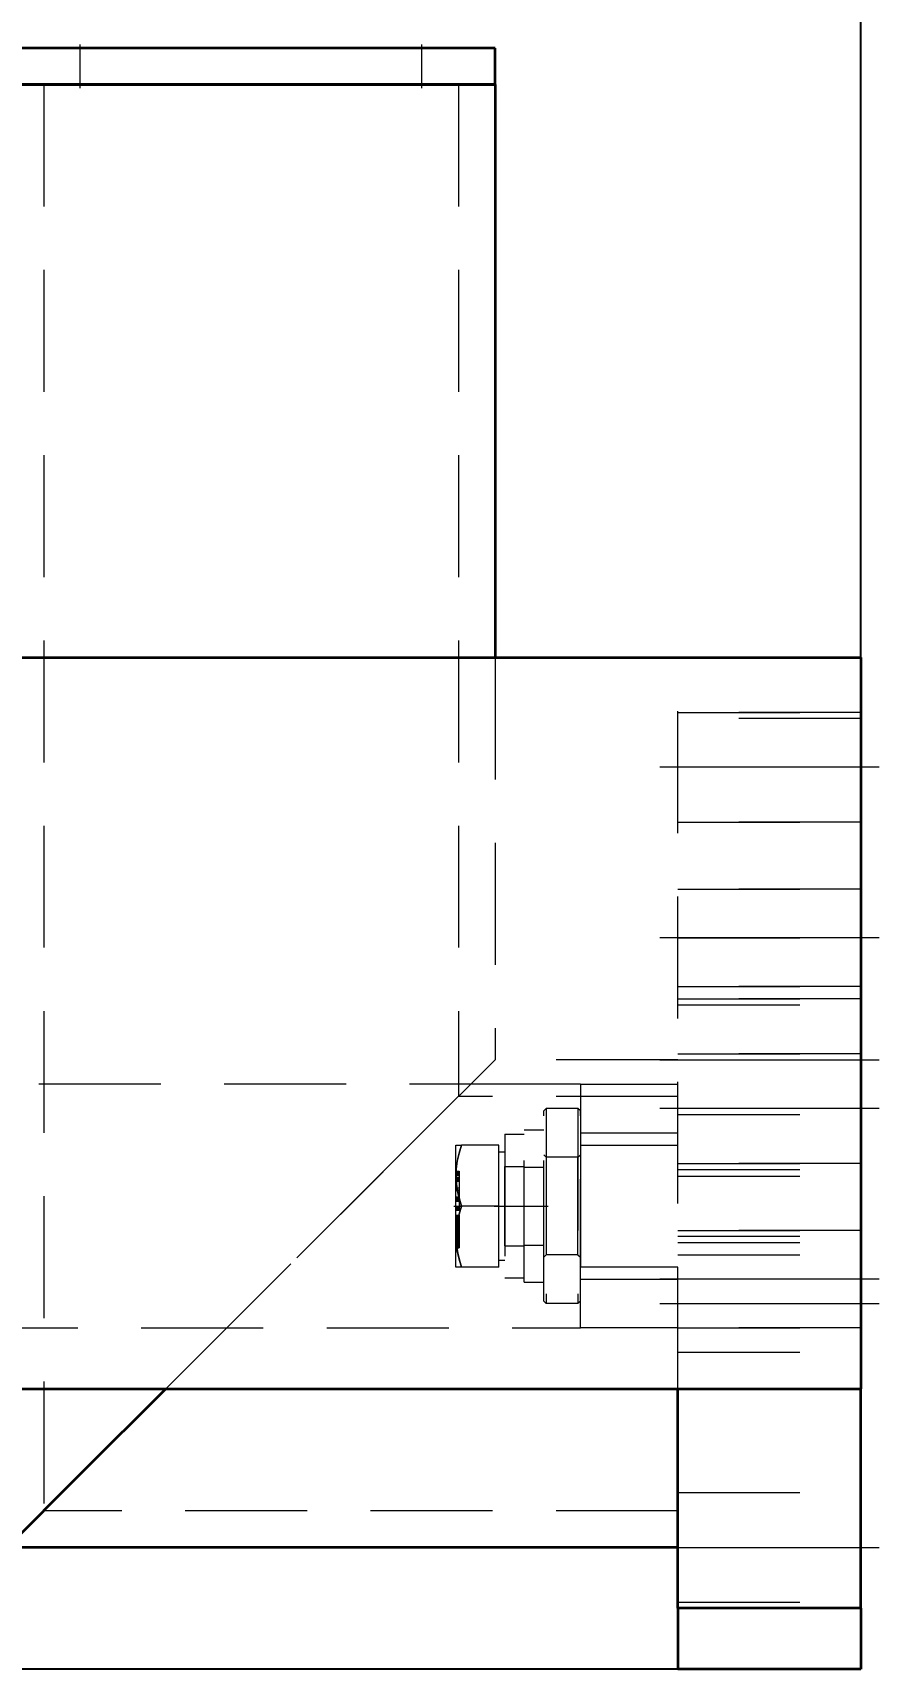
# Model space of a CAD drawing. Header units: millimetres. Extents: x 11035 to 42401, y -8968 to 2503.
# Drawn here: x 11906.5 to 11975.9, y 2063.5 to 2197.8 of the extents above; entities that cross this region are included whole.
import ezdxf

# ---------------------------------------------------------------- set-up
doc = ezdxf.new("R2010")
doc.units = ezdxf.units.MM
doc.linetypes.add('CENTER-HOKUTO', pattern=[23, 20, -1, 1, -1])
doc.linetypes.add('HIDDEN-HOKUTO', pattern=[3.8, 2.5, -1.3])
doc.layers.add('AM_7', color=2, linetype='CENTER-HOKUTO', lineweight=30)
doc.layers.add('AM_HID', color=1, linetype='HIDDEN-HOKUTO', lineweight=25)
doc.layers.add('word_dim', color=253, linetype='Continuous')
doc.styles.get("Standard").update_dxf_attribs({"font": 'romans.shx', "bigfont": 'bigfont.shx'})
doc.dimstyles.new('RS1-4', dxfattribs={"dimscale": 4, "dimtxt": 3.5, "dimasz": 3, "dimexe": 1, "dimexo": 0, "dimgap": 1, "dimtad": 3, "dimdsep": 46, "dimtxsty": 'Standard', "dimblk1": 'OPEN', "dimblk2": 'OPEN', "dimsah": 1, "dimcen": 0, "dimclrd": 256, "dimclre": 256, "dimclrt": 3, "dimadec": 0, "dimazin": 0, "dimtfac": 1, "dimtmove": 0, "dimatfit": 3, "dimldrblk": 'OPEN', "dimfxl": 0, "dimtolj": 1, "dimtzin": 0, "dimarcsym": 0})

# ---------------------------------------------------------------- blocks, each defined once
blk = doc.blocks.new('_Open')
at = {"color": 0, "lineweight": -2}
for p, q in [((-1, 0.167), (0, 0)), ((-1, -0.167), (0, 0)), ((0, 0), (-1, 0))]:
    blk.add_line(p, q, dxfattribs=at)
blk = doc.blocks.new('*D157')
at = {"layer": 'DEFPOINTS', "color": 0, "linetype": 'Continuous', "ltscale": 2}
for p in [(11974.35, 2325.82), (11748.35, 2235.68), (11974.35, 2144.56)]:
    blk.add_point(p, dxfattribs=at)
at = {"layer": 'word_dim', "linetype": 'Continuous', "lineweight": -2, "ltscale": 2}
for p, q in [((11748.35, 2235.68), (11748.35, 2329.82)), ((11974.35, 2144.56), (11974.35, 2329.82)), ((11760.35, 2325.82), (11962.35, 2325.82))]:
    blk.add_line(p, q, dxfattribs=at)
at = {"layer": 'word_dim', "linetype": 'Continuous', "lineweight": -2, "ltscale": 2, "xscale": 12, "yscale": 12, "zscale": 12, "rotation": 180}
blk.add_blockref('_Open', (11748.35, 2325.82), dxfattribs=at)
at = {"layer": 'word_dim', "linetype": 'Continuous', "lineweight": -2, "ltscale": 2, "xscale": 12, "yscale": 12, "zscale": 12}
blk.add_blockref('_Open', (11974.35, 2325.82), dxfattribs=at)
at = {"layer": 'word_dim', "color": 3, "linetype": 'Continuous', "ltscale": 2, "insert": (11861.35, 2336.82), "char_height": 14, "attachment_point": 5}
blk.add_mtext('\\A1;226', dxfattribs=at)
blk = doc.blocks.new('*D158')
at = {"layer": 'DEFPOINTS', "color": 0, "linetype": 'Continuous', "ltscale": 2}
for p in [(11808.12, 2241.51), (11704.06, 2063.51), (11966.4, 2063.51)]:
    blk.add_point(p, dxfattribs=at)
at = {"layer": 'word_dim', "linetype": 'Continuous', "lineweight": -2, "ltscale": 2}
for p, q in [((11808.12, 2241.51), (11700.06, 2241.51)), ((11704.06, 2229.51), (11704.06, 2075.51)), ((11966.4, 2063.51), (11700.06, 2063.51))]:
    blk.add_line(p, q, dxfattribs=at)
at = {"layer": 'word_dim', "linetype": 'Continuous', "lineweight": -2, "ltscale": 2, "xscale": 12, "yscale": 12, "zscale": 12}
for p, rotation in [((11704.06, 2241.51), 90), ((11704.06, 2063.51), 270)]:
    blk.add_blockref('_Open', p, dxfattribs=dict(at, rotation=rotation))
at = {"layer": 'word_dim', "color": 3, "linetype": 'Continuous', "ltscale": 2, "insert": (11693.06, 2152.51), "char_height": 14, "attachment_point": 5, "rotation": 90}
blk.add_mtext('\\A1;178', dxfattribs=at)

msp = doc.modelspace()

# ---------------------------------------------------------------- linework, layer by layer
at = {"color": 7, "lineweight": 35, "ltscale": 0.15}
for p, q in [((11910.356, 2196.506), (11904.356, 2196.506)), ((11944.356, 2196.506), (11938.356, 2196.506)), ((11904.356, 2193.506), (11910.356, 2193.506)), ((11910.356, 2193.506), (11904.356, 2193.506)), ((11938.356, 2193.506), (11944.356, 2193.506)), ((11944.356, 2193.506), (11938.356, 2193.506))]:
    msp.add_line(p, q, dxfattribs=at)
at = {"color": 7, "lineweight": 35}
for p, q in [((11938.356, 2196.506), (11910.356, 2196.506)), ((11910.356, 2193.506), (11938.356, 2193.506)), ((11938.356, 2193.506), (11910.356, 2193.506)), ((11944.356, 2193.506), (11944.356, 2146.505)), ((11837.354, 2146.505), (11974.354, 2146.505)), ((11974.354, 2146.505), (11974.354, 2086.505)), ((11822.354, 2086.505), (11974.354, 2086.505)), ((11959.356, 2073.506), (11904.356, 2073.506))]:
    msp.add_line(p, q, dxfattribs=at)
at = {"color": 7, "lineweight": 35, "ltscale": 0.075}
msp.add_line((11944.356, 2193.506), (11944.356, 2196.506), dxfattribs=at)
at = {"color": 7, "lineweight": 35, "ltscale": 0.247478}
for p, q in [((11917.356, 2086.505), (11910.356, 2079.506)), ((11910.356, 2079.506), (11917.356, 2086.505))]:
    msp.add_line(p, q, dxfattribs=at)
at = {"color": 7, "lineweight": 35, "ltscale": 0.449992}
for p, q in [((11959.356, 2068.506), (11959.356, 2086.505)), ((11974.356, 2068.506), (11974.356, 2086.505))]:
    msp.add_line(p, q, dxfattribs=at)
at = {"color": 7, "lineweight": 35, "ltscale": 0.212132}
for p, q in [((11904.356, 2073.506), (11910.356, 2079.506)), ((11910.356, 2079.506), (11904.356, 2073.506))]:
    msp.add_line(p, q, dxfattribs=at)
at = {"color": 7, "lineweight": 35, "ltscale": 0.375}
for p, q in [((11974.356, 2068.506), (11959.356, 2068.506)), ((11974.356, 2063.506), (11959.356, 2063.506))]:
    msp.add_line(p, q, dxfattribs=at)
at = {"color": 7, "lineweight": 35, "ltscale": 0.125}
for p, q in [((11959.356, 2068.506), (11959.356, 2063.506)), ((11974.356, 2068.506), (11974.356, 2063.506))]:
    msp.add_line(p, q, dxfattribs=at)
at = {"layer": 'AM_7', "color": 2, "lineweight": 13}
for p, q in [((11910.356, 2193.206), (11910.356, 2196.806)), ((11938.356, 2193.206), (11938.356, 2196.806)), ((11975.854, 2137.505), (11957.854, 2137.505)), ((11975.854, 2123.505), (11957.854, 2123.505)), ((11957.856, 2113.506), (11975.856, 2113.506)), ((11975.854, 2109.505), (11957.854, 2109.505)), ((11940.982, 2101.506), (11941.667, 2101.506)), ((11944.286, 2101.506), (11948.726, 2101.506)), ((11975.854, 2095.505), (11957.854, 2095.505)), ((11957.856, 2093.506), (11975.856, 2093.506)), ((11957.856, 2073.506), (11975.856, 2073.506))]:
    msp.add_line(p, q, dxfattribs=at)
at = {"layer": 'AM_HID', "color": 1, "lineweight": 13, "ltscale": 4}
for p, q in [((11907.356, 2193.506), (11907.356, 2076.506)), ((11941.356, 2193.506), (11941.356, 2110.506)), ((11944.356, 2146.505), (11944.356, 2113.506)), ((11959.354, 2086.505), (11959.354, 2146.505)), ((11959.354, 2142.005), (11974.354, 2142.005)), ((11974.354, 2142.005), (11959.354, 2142.005)), ((11974.354, 2141.505), (11959.354, 2141.505)), ((11974.354, 2141.505), (11959.354, 2141.505)), ((11959.354, 2133.005), (11974.354, 2133.005)), ((11974.354, 2133.005), (11959.354, 2133.005)), ((11959.354, 2127.505), (11974.354, 2127.505)), ((11974.354, 2127.505), (11959.354, 2127.505)), ((11959.356, 2123.506), (11974.356, 2123.506)), ((11959.354, 2119.505), (11974.354, 2119.505)), ((11974.354, 2119.505), (11959.354, 2119.505)), ((11959.356, 2118.506), (11974.356, 2118.506)), ((11974.356, 2118.506), (11959.356, 2118.506)), ((11959.356, 2118.006), (11974.356, 2118.006)), ((11959.356, 2118.006), (11974.356, 2118.006)), ((11938.356, 2107.506), (11944.356, 2113.506)), ((11944.356, 2113.506), (11938.356, 2107.506)), ((11959.356, 2113.506), (11944.356, 2113.506)), ((11959.354, 2114.005), (11974.354, 2114.005)), ((11974.354, 2114.005), (11959.354, 2114.005)), ((11947.356, 2111.506), (11839.356, 2111.506)), ((11959.356, 2110.506), (11941.356, 2110.506)), ((11951.356, 2111.506), (11947.356, 2111.506)), ((11951.356, 2111.506), (11959.356, 2111.506)), ((11951.356, 2111.506), (11951.356, 2106.506)), ((11948.356, 2109.306), (11948.556, 2109.506)), ((11948.356, 2093.706), (11948.356, 2109.306)), ((11951.156, 2109.506), (11948.556, 2109.506)), ((11948.556, 2109.506), (11948.556, 2093.506)), ((11948.556, 2109.506), (11948.556, 2093.506)), ((11951.356, 2109.306), (11951.156, 2109.506)), ((11951.156, 2109.506), (11951.156, 2093.506)), ((11951.156, 2109.506), (11951.156, 2093.506)), ((11951.356, 2093.706), (11951.356, 2109.306)), ((11959.356, 2109.006), (11974.356, 2109.006)), ((11959.356, 2109.006), (11974.356, 2109.006)), ((11938.356, 2107.506), (11917.356, 2086.505)), ((11917.356, 2086.505), (11938.356, 2107.506)), ((11941.156, 2106.506), (11941.604, 2106.506)), ((11941.156, 2096.506), (11941.156, 2106.506)), ((11944.656, 2106.506), (11941.604, 2106.506)), ((11944.656, 2101.506), (11944.656, 2106.506)), ((11945.156, 2107.406), (11945.156, 2095.606)), ((11945.156, 2107.406), (11946.756, 2107.406)), ((11946.756, 2095.256), (11946.756, 2107.756)), ((11946.756, 2107.756), (11948.356, 2107.756)), ((11948.356, 2095.256), (11948.356, 2107.756)), ((11951.356, 2107.506), (11959.356, 2107.506)), ((11951.356, 2107.506), (11959.356, 2107.506)), ((11951.356, 2106.506), (11959.356, 2106.506)), ((11951.356, 2106.506), (11951.356, 2096.506)), ((11944.656, 2105.946), (11945.156, 2105.946)), ((11948.556, 2105.506), (11948.356, 2105.706)), ((11948.556, 2105.506), (11948.556, 2097.506)), ((11951.156, 2105.506), (11948.556, 2105.506)), ((11948.556, 2105.506), (11948.556, 2097.506)), ((11951.156, 2105.506), (11951.356, 2105.706)), ((11951.156, 2097.506), (11951.156, 2105.506)), ((11951.156, 2097.506), (11951.156, 2105.506)), ((11941.156, 2104.356), (11941.406, 2104.356)), ((11941.156, 2104.33), (11941.406, 2104.33)), ((11941.156, 2104.252), (11941.406, 2104.252)), ((11941.156, 2104.252), (11941.406, 2104.252)), ((11941.156, 2104.227), (11941.406, 2104.227)), ((11941.156, 2104.227), (11941.406, 2104.227)), ((11941.156, 2104.203), (11941.406, 2104.203)), ((11941.156, 2104.203), (11941.406, 2104.203)), ((11941.156, 2104.181), (11941.406, 2104.181)), ((11941.156, 2104.181), (11941.406, 2104.181)), ((11941.156, 2104.16), (11941.406, 2104.16)), ((11941.156, 2104.16), (11941.406, 2104.16)), ((11941.156, 2104.141), (11941.406, 2104.141)), ((11941.156, 2104.141), (11941.406, 2104.141)), ((11941.156, 2104.124), (11941.406, 2104.124)), ((11941.156, 2104.124), (11941.406, 2104.124)), ((11941.156, 2104.108), (11941.406, 2104.108)), ((11941.156, 2104.108), (11941.406, 2104.108)), ((11941.156, 2104.094), (11941.406, 2104.094)), ((11941.156, 2104.094), (11941.406, 2104.094)), ((11941.156, 2104.081), (11941.406, 2104.081)), ((11941.156, 2104.081), (11941.406, 2104.081)), ((11941.156, 2104.07), (11941.406, 2104.07)), ((11941.156, 2104.07), (11941.406, 2104.07)), ((11941.156, 2104.06), (11941.406, 2104.06)), ((11941.156, 2104.06), (11941.406, 2104.06)), ((11941.156, 2104.051), (11941.406, 2104.051)), ((11941.156, 2104.051), (11941.406, 2104.051)), ((11941.156, 2104.043), (11941.406, 2104.043)), ((11941.156, 2104.043), (11941.406, 2104.043)), ((11941.156, 2104.037), (11941.406, 2104.037)), ((11941.156, 2104.037), (11941.406, 2104.037)), ((11941.156, 2104.031), (11941.406, 2104.031)), ((11941.156, 2104.031), (11941.406, 2104.031)), ((11941.156, 2104.026), (11941.406, 2104.026)), ((11941.156, 2104.026), (11941.406, 2104.026)), ((11941.156, 2104.023), (11941.406, 2104.023)), ((11941.156, 2104.023), (11941.406, 2104.023)), ((11941.156, 2104.02), (11941.406, 2104.02)), ((11941.156, 2104.02), (11941.406, 2104.02)), ((11941.156, 2104.018), (11941.406, 2104.018)), ((11941.156, 2104.018), (11941.406, 2104.018)), ((11941.156, 2104.018), (11941.406, 2104.018)), ((11941.156, 2103.862), (11941.406, 2103.862)), ((11941.156, 2103.861), (11941.406, 2103.861)), ((11941.156, 2103.859), (11941.406, 2103.859)), ((11941.156, 2103.856), (11941.406, 2103.856)), ((11941.156, 2103.851), (11941.406, 2103.851)), ((11941.156, 2103.846), (11941.406, 2103.846)), ((11941.156, 2103.838), (11941.406, 2103.838)), ((11941.156, 2103.83), (11941.406, 2103.83)), ((11941.156, 2103.82), (11941.406, 2103.82)), ((11941.156, 2103.81), (11941.406, 2103.81)), ((11941.156, 2103.809), (11941.406, 2103.809)), ((11941.156, 2103.797), (11941.406, 2103.797)), ((11941.406, 2104.356), (11941.406, 2103.602)), ((11945.156, 2104.756), (11946.756, 2104.756)), ((11945.156, 2098.256), (11945.156, 2104.756)), ((11946.756, 2098.256), (11946.756, 2104.756)), ((11946.756, 2104.706), (11948.356, 2104.706)), ((11959.354, 2105.005), (11974.354, 2105.005)), ((11974.354, 2105.005), (11959.354, 2105.005)), ((11959.356, 2104.506), (11974.356, 2104.506)), ((11959.356, 2104.506), (11974.356, 2104.506)), ((11959.356, 2103.964), (11974.356, 2103.964)), ((11959.356, 2103.964), (11974.356, 2103.964)), ((11941.156, 2103.784), (11941.406, 2103.784)), ((11941.156, 2103.769), (11941.406, 2103.769)), ((11941.156, 2103.754), (11941.406, 2103.754)), ((11941.156, 2103.739), (11941.406, 2103.739)), ((11941.156, 2103.722), (11941.406, 2103.722)), ((11941.156, 2103.705), (11941.406, 2103.705)), ((11941.156, 2103.687), (11941.406, 2103.687)), ((11941.156, 2103.668), (11941.406, 2103.668)), ((11941.156, 2103.648), (11941.406, 2103.648)), ((11941.156, 2103.628), (11941.406, 2103.628)), ((11941.156, 2103.602), (11941.406, 2103.602)), ((11941.156, 2103.55), (11941.406, 2103.55)), ((11941.156, 2103.004), (11941.406, 2103.004)), ((11941.156, 2102.848), (11941.406, 2102.848)), ((11941.156, 2102.848), (11941.406, 2102.848)), ((11941.156, 2102.796), (11941.406, 2102.796)), ((11941.406, 2103.602), (11941.406, 2102.848)), ((11941.406, 2102.848), (11941.406, 2102.796)), ((11941.406, 2102.796), (11941.406, 2101.99)), ((11941.156, 2102.276), (11941.406, 2102.276)), ((11941.156, 2102.146), (11941.406, 2102.146)), ((11941.156, 2102.121), (11941.406, 2102.121)), ((11941.156, 2102.097), (11941.406, 2102.097)), ((11941.156, 2102.075), (11941.406, 2102.075)), ((11941.156, 2102.054), (11941.406, 2102.054)), ((11941.156, 2102.035), (11941.406, 2102.035)), ((11941.156, 2102.018), (11941.406, 2102.018)), ((11941.156, 2102.002), (11941.406, 2102.002)), ((11941.156, 2101.99), (11941.406, 2101.99)), ((11941.156, 2101.988), (11941.406, 2101.988)), ((11941.156, 2101.975), (11941.406, 2101.975)), ((11941.156, 2101.964), (11941.406, 2101.964)), ((11941.156, 2101.964), (11941.406, 2101.964)), ((11941.156, 2101.954), (11941.406, 2101.954)), ((11941.156, 2101.945), (11941.406, 2101.945)), ((11941.156, 2101.937), (11941.406, 2101.937)), ((11941.156, 2101.931), (11941.406, 2101.931)), ((11941.156, 2101.925), (11941.406, 2101.925)), ((11941.156, 2101.92), (11941.406, 2101.92)), ((11941.156, 2101.917), (11941.406, 2101.917)), ((11941.156, 2101.914), (11941.406, 2101.914)), ((11941.156, 2101.912), (11941.406, 2101.912)), ((11941.156, 2101.912), (11941.406, 2101.912)), ((11941.156, 2101.496), (11941.406, 2101.496)), ((11941.156, 2101.495), (11941.406, 2101.495)), ((11941.156, 2101.495), (11941.406, 2101.495)), ((11941.156, 2101.493), (11941.406, 2101.493)), ((11941.156, 2101.493), (11941.406, 2101.493)), ((11941.156, 2101.49), (11941.406, 2101.49)), ((11941.156, 2101.49), (11941.406, 2101.49)), ((11941.156, 2101.486), (11941.406, 2101.486)), ((11941.156, 2101.486), (11941.406, 2101.486)), ((11941.156, 2101.48), (11941.406, 2101.48)), ((11941.156, 2101.48), (11941.406, 2101.48)), ((11941.156, 2101.473), (11941.406, 2101.473)), ((11941.156, 2101.473), (11941.406, 2101.473)), ((11941.156, 2101.464), (11941.406, 2101.464)), ((11941.156, 2101.464), (11941.406, 2101.464)), ((11941.156, 2101.454), (11941.406, 2101.454)), ((11941.156, 2101.454), (11941.406, 2101.454)), ((11941.156, 2101.443), (11941.406, 2101.443)), ((11941.156, 2101.443), (11941.406, 2101.443)), ((11941.156, 2101.431), (11941.406, 2101.431)), ((11941.156, 2101.431), (11941.406, 2101.431)), ((11941.156, 2101.418), (11941.406, 2101.418)), ((11941.156, 2101.418), (11941.406, 2101.418)), ((11941.156, 2101.403), (11941.406, 2101.403)), ((11941.156, 2101.403), (11941.406, 2101.403)), ((11941.156, 2101.388), (11941.406, 2101.388)), ((11941.156, 2101.388), (11941.406, 2101.388)), ((11941.156, 2101.373), (11941.406, 2101.373)), ((11941.156, 2101.373), (11941.406, 2101.373)), ((11941.156, 2101.356), (11941.406, 2101.356)), ((11941.156, 2101.356), (11941.406, 2101.356)), ((11941.156, 2101.339), (11941.406, 2101.339)), ((11941.156, 2101.339), (11941.406, 2101.339)), ((11941.156, 2101.321), (11941.406, 2101.321)), ((11941.156, 2101.321), (11941.406, 2101.321)), ((11941.156, 2101.302), (11941.406, 2101.302)), ((11941.156, 2101.302), (11941.406, 2101.302)), ((11941.156, 2101.282), (11941.406, 2101.282)), ((11941.156, 2101.282), (11941.406, 2101.282)), ((11941.156, 2101.262), (11941.406, 2101.262)), ((11941.156, 2101.262), (11941.406, 2101.262)), ((11941.156, 2101.158), (11941.406, 2101.158)), ((11941.406, 2101.99), (11941.406, 2101.158)), ((11944.656, 2101.506), (11941.604, 2101.506)), ((11944.656, 2101.506), (11941.604, 2101.506)), ((11944.656, 2096.506), (11944.656, 2101.506)), ((11941.156, 2100.768), (11941.406, 2100.768)), ((11941.156, 2100.764), (11941.406, 2100.764)), ((11941.156, 2100.763), (11941.406, 2100.763)), ((11941.156, 2100.753), (11941.406, 2100.753)), ((11941.156, 2100.75), (11941.406, 2100.75)), ((11941.156, 2100.735), (11941.406, 2100.735)), ((11941.156, 2100.728), (11941.406, 2100.728)), ((11941.156, 2100.71), (11941.406, 2100.71)), ((11941.156, 2100.697), (11941.406, 2100.697)), ((11941.156, 2100.677), (11941.406, 2100.677)), ((11941.156, 2100.657), (11941.406, 2100.657)), ((11941.156, 2100.637), (11941.406, 2100.637)), ((11941.156, 2100.609), (11941.406, 2100.609)), ((11941.156, 2100.59), (11941.406, 2100.59)), ((11941.156, 2100.551), (11941.406, 2100.551)), ((11941.156, 2100.535), (11941.406, 2100.535)), ((11941.156, 2100.485), (11941.406, 2100.485)), ((11941.156, 2100.473), (11941.406, 2100.473)), ((11941.156, 2100.41), (11941.406, 2100.41)), ((11941.156, 2100.404), (11941.406, 2100.404)), ((11941.156, 2100.328), (11941.406, 2100.328)), ((11941.156, 2100.326), (11941.406, 2100.326)), ((11941.156, 2100.274), (11941.406, 2100.274)), ((11941.156, 2100.274), (11941.406, 2100.274)), ((11941.156, 2100.232), (11941.156, 2100.274)), ((11941.156, 2100.271), (11941.406, 2100.271)), ((11941.156, 2100.271), (11941.406, 2100.271)), ((11941.156, 2100.263), (11941.406, 2100.263)), ((11941.156, 2100.261), (11941.406, 2100.261)), ((11941.156, 2100.249), (11941.406, 2100.249)), ((11941.156, 2100.246), (11941.406, 2100.246)), ((11941.156, 2100.245), (11941.406, 2100.245)), ((11941.156, 2100.242), (11941.406, 2100.242)), ((11941.156, 2100.234), (11941.406, 2100.234)), ((11941.156, 2100.232), (11941.406, 2100.232)), ((11941.156, 2100.189), (11941.156, 2100.232)), ((11941.156, 2100.23), (11941.406, 2100.23)), ((11941.156, 2100.224), (11941.406, 2100.224)), ((11941.156, 2100.207), (11941.406, 2100.207)), ((11941.156, 2100.206), (11941.406, 2100.206)), ((11941.156, 2100.196), (11941.406, 2100.196)), ((11941.156, 2100.189), (11941.406, 2100.189)), ((11941.156, 2100.146), (11941.156, 2100.189)), ((11941.156, 2100.176), (11941.406, 2100.176)), ((11941.156, 2100.17), (11941.406, 2100.17)), ((11941.156, 2100.162), (11941.406, 2100.162)), ((11941.156, 2100.155), (11941.406, 2100.155)), ((11941.156, 2100.146), (11941.406, 2100.146)), ((11941.156, 2100.101), (11941.156, 2100.146)), ((11941.156, 2100.14), (11941.406, 2100.14)), ((11941.156, 2100.137), (11941.406, 2100.137)), ((11941.156, 2100.13), (11941.406, 2100.13)), ((11941.156, 2100.121), (11941.406, 2100.121)), ((11941.156, 2100.101), (11941.406, 2100.101)), ((11941.156, 2100.056), (11941.156, 2100.101)), ((11941.156, 2100.099), (11941.406, 2100.099)), ((11941.156, 2100.089), (11941.406, 2100.089)), ((11941.156, 2100.074), (11941.406, 2100.074)), ((11941.156, 2100.059), (11941.406, 2100.059)), ((11941.156, 2100.056), (11941.406, 2100.056)), ((11941.156, 2100.01), (11941.156, 2100.056)), ((11941.156, 2100.053), (11941.406, 2100.053)), ((11941.156, 2100.045), (11941.406, 2100.045)), ((11941.156, 2100.033), (11941.406, 2100.033)), ((11941.156, 2100.021), (11941.406, 2100.021)), ((11941.156, 2100.01), (11941.406, 2100.01)), ((11941.156, 2099.964), (11941.156, 2100.01)), ((11941.156, 2100.001), (11941.406, 2100.001)), ((11941.156, 2099.998), (11941.406, 2099.998)), ((11941.156, 2099.964), (11941.406, 2099.964)), ((11941.156, 2099.916), (11941.156, 2099.964)), ((11941.156, 2099.962), (11941.406, 2099.962)), ((11941.156, 2099.955), (11941.406, 2099.955)), ((11941.156, 2099.949), (11941.406, 2099.949)), ((11941.156, 2099.945), (11941.406, 2099.945)), ((11941.156, 2099.922), (11941.406, 2099.922)), ((11941.156, 2099.916), (11941.406, 2099.916)), ((11941.156, 2099.868), (11941.156, 2099.916)), ((11941.156, 2099.898), (11941.406, 2099.898)), ((11941.156, 2099.898), (11941.406, 2099.898)), ((11941.156, 2099.887), (11941.406, 2099.887)), ((11941.156, 2099.868), (11941.406, 2099.868)), ((11941.156, 2099.819), (11941.156, 2099.868)), ((11941.156, 2099.845), (11941.406, 2099.845)), ((11941.156, 2099.845), (11941.406, 2099.845)), ((11941.156, 2099.832), (11941.406, 2099.832)), ((11941.156, 2099.827), (11941.406, 2099.827)), ((11941.156, 2099.819), (11941.406, 2099.819)), ((11941.156, 2099.769), (11941.156, 2099.819)), ((11941.156, 2099.806), (11941.406, 2099.806)), ((11941.156, 2099.79), (11941.406, 2099.79)), ((11941.156, 2099.769), (11941.406, 2099.769)), ((11941.156, 2099.719), (11941.156, 2099.769)), ((11941.156, 2099.764), (11941.406, 2099.764)), ((11941.156, 2099.763), (11941.406, 2099.763)), ((11941.406, 2100.768), (11941.406, 2100.763)), ((11941.406, 2100.763), (11941.406, 2100.75)), ((11941.406, 2100.75), (11941.406, 2100.728)), ((11941.406, 2100.728), (11941.406, 2100.697)), ((11941.406, 2100.697), (11941.406, 2100.657)), ((11941.406, 2100.657), (11941.406, 2100.609)), ((11941.406, 2100.609), (11941.406, 2100.551)), ((11941.406, 2100.551), (11941.406, 2100.485)), ((11941.406, 2100.485), (11941.406, 2100.41)), ((11941.406, 2100.41), (11941.406, 2100.326)), ((11941.406, 2100.326), (11941.406, 2100.234)), ((11941.406, 2100.234), (11941.406, 2100.137)), ((11941.406, 2100.137), (11941.406, 2100.033)), ((11941.406, 2100.033), (11941.406, 2099.922)), ((11941.406, 2099.922), (11941.406, 2099.806)), ((11941.406, 2099.806), (11941.406, 2099.683)), ((11941.156, 2099.734), (11941.406, 2099.734)), ((11941.156, 2099.729), (11941.406, 2099.729)), ((11941.156, 2099.719), (11941.406, 2099.719)), ((11941.156, 2099.667), (11941.156, 2099.719)), ((11941.156, 2099.699), (11941.406, 2099.699)), ((11941.156, 2099.692), (11941.406, 2099.692)), ((11941.156, 2099.683), (11941.406, 2099.683)), ((11941.156, 2099.678), (11941.406, 2099.678)), ((11941.156, 2099.667), (11941.406, 2099.667)), ((11941.156, 2099.615), (11941.156, 2099.667)), ((11941.156, 2099.631), (11941.406, 2099.631)), ((11941.156, 2099.62), (11941.406, 2099.62)), ((11941.156, 2099.617), (11941.406, 2099.617)), ((11941.156, 2099.615), (11941.406, 2099.615)), ((11941.156, 2099.562), (11941.156, 2099.615)), ((11941.156, 2099.605), (11941.406, 2099.605)), ((11941.156, 2099.562), (11941.406, 2099.562)), ((11941.156, 2099.562), (11941.406, 2099.562)), ((11941.156, 2099.508), (11941.156, 2099.562)), ((11941.156, 2099.561), (11941.406, 2099.561)), ((11941.156, 2099.554), (11941.406, 2099.554)), ((11941.156, 2099.541), (11941.406, 2099.541)), ((11941.156, 2099.508), (11941.406, 2099.508)), ((11941.156, 2099.454), (11941.156, 2099.508)), ((11941.156, 2099.503), (11941.406, 2099.503)), ((11941.156, 2099.489), (11941.406, 2099.489)), ((11941.156, 2099.475), (11941.406, 2099.475)), ((11941.156, 2099.461), (11941.406, 2099.461)), ((11941.156, 2099.454), (11941.406, 2099.454)), ((11941.156, 2099.399), (11941.156, 2099.454)), ((11941.156, 2099.444), (11941.406, 2099.444)), ((11941.156, 2099.419), (11941.406, 2099.419)), ((11941.156, 2099.415), (11941.406, 2099.415)), ((11941.156, 2099.399), (11941.406, 2099.399)), ((11941.156, 2099.343), (11941.156, 2099.399)), ((11941.156, 2099.383), (11941.406, 2099.383)), ((11941.156, 2099.38), (11941.406, 2099.38)), ((11941.156, 2099.343), (11941.406, 2099.343)), ((11941.156, 2099.286), (11941.156, 2099.343)), ((11941.156, 2099.338), (11941.406, 2099.338)), ((11941.156, 2099.338), (11941.406, 2099.338)), ((11941.156, 2099.322), (11941.406, 2099.322)), ((11941.156, 2099.295), (11941.406, 2099.295)), ((11941.156, 2099.286), (11941.406, 2099.286)), ((11941.156, 2099.224), (11941.156, 2099.286)), ((11941.156, 2099.278), (11941.406, 2099.278)), ((11941.156, 2099.262), (11941.406, 2099.262)), ((11941.156, 2099.26), (11941.406, 2099.26)), ((11941.156, 2099.24), (11941.406, 2099.24)), ((11941.156, 2099.224), (11941.406, 2099.224)), ((11941.156, 2099.165), (11941.156, 2099.224)), ((11941.156, 2099.208), (11941.406, 2099.208)), ((11941.156, 2099.189), (11941.406, 2099.189)), ((11941.156, 2099.168), (11941.406, 2099.168)), ((11941.156, 2099.165), (11941.406, 2099.165)), ((11941.156, 2099.107), (11941.156, 2099.165)), ((11941.156, 2099.145), (11941.406, 2099.145)), ((11941.156, 2099.139), (11941.406, 2099.139)), ((11941.156, 2099.13), (11941.406, 2099.13)), ((11941.156, 2099.13), (11941.406, 2099.13)), ((11941.156, 2099.12), (11941.406, 2099.12)), ((11941.156, 2099.107), (11941.406, 2099.107)), ((11941.156, 2099.051), (11941.156, 2099.107)), ((11941.156, 2099.095), (11941.406, 2099.095)), ((11941.156, 2099.062), (11941.406, 2099.062)), ((11941.156, 2099.059), (11941.406, 2099.059)), ((11941.156, 2099.055), (11941.406, 2099.055)), ((11941.156, 2099.052), (11941.406, 2099.052)), ((11941.156, 2099.051), (11941.406, 2099.051)), ((11941.156, 2098.997), (11941.156, 2099.051)), ((11941.156, 2099.032), (11941.406, 2099.032)), ((11941.156, 2099.024), (11941.406, 2099.024)), ((11941.156, 2099.005), (11941.406, 2099.005)), ((11941.156, 2098.997), (11941.406, 2098.997)), ((11941.156, 2098.944), (11941.156, 2098.997)), ((11941.156, 2098.993), (11941.406, 2098.993)), ((11941.156, 2098.99), (11941.406, 2098.99)), ((11941.156, 2098.98), (11941.406, 2098.98)), ((11941.156, 2098.961), (11941.406, 2098.961)), ((11941.156, 2098.958), (11941.406, 2098.958)), ((11941.156, 2098.944), (11941.406, 2098.944)), ((11941.156, 2098.894), (11941.156, 2098.944)), ((11941.156, 2098.939), (11941.406, 2098.939)), ((11941.156, 2098.935), (11941.406, 2098.935)), ((11941.156, 2098.924), (11941.406, 2098.924)), ((11941.156, 2098.922), (11941.406, 2098.922)), ((11941.156, 2098.917), (11941.406, 2098.917)), ((11941.156, 2098.907), (11941.406, 2098.907)), ((11941.156, 2098.894), (11941.406, 2098.894)), ((11941.156, 2098.894), (11941.406, 2098.894)), ((11941.156, 2098.845), (11941.156, 2098.894)), ((11941.156, 2098.882), (11941.406, 2098.882)), ((11941.156, 2098.881), (11941.406, 2098.881)), ((11941.156, 2098.873), (11941.406, 2098.873)), ((11941.156, 2098.872), (11941.406, 2098.872)), ((11941.156, 2098.87), (11941.406, 2098.87)), ((11941.156, 2098.87), (11941.406, 2098.87)), ((11941.156, 2098.869), (11941.406, 2098.869)), ((11941.156, 2098.869), (11941.406, 2098.869)), ((11941.156, 2098.869), (11941.406, 2098.869)), ((11941.156, 2098.868), (11941.406, 2098.868)), ((11941.156, 2098.867), (11941.406, 2098.867)), ((11941.156, 2098.867), (11941.406, 2098.867)), ((11941.156, 2098.865), (11941.406, 2098.865)), ((11941.156, 2098.864), (11941.406, 2098.864)), ((11941.156, 2098.864), (11941.406, 2098.864)), ((11941.156, 2098.863), (11941.406, 2098.863)), ((11941.156, 2098.862), (11941.406, 2098.862)), ((11941.156, 2098.862), (11941.406, 2098.862)), ((11941.156, 2098.859), (11941.406, 2098.859)), ((11941.156, 2098.859), (11941.406, 2098.859)), ((11941.156, 2098.856), (11941.406, 2098.856)), ((11941.156, 2098.854), (11941.406, 2098.854)), ((11941.156, 2098.854), (11941.406, 2098.854)), ((11941.156, 2098.852), (11941.406, 2098.852)), ((11941.156, 2098.851), (11941.406, 2098.851)), ((11941.156, 2098.85), (11941.406, 2098.85)), ((11941.156, 2098.849), (11941.406, 2098.849)), ((11941.156, 2098.847), (11941.406, 2098.847)), ((11941.156, 2098.847), (11941.406, 2098.847)), ((11941.156, 2098.846), (11941.406, 2098.846)), ((11941.156, 2098.846), (11941.406, 2098.846)), ((11941.156, 2098.845), (11941.406, 2098.845)), ((11941.156, 2098.845), (11941.406, 2098.845)), ((11941.156, 2098.845), (11941.406, 2098.845)), ((11941.156, 2098.798), (11941.156, 2098.845)), ((11941.156, 2098.844), (11941.406, 2098.844)), ((11941.156, 2098.844), (11941.406, 2098.844)), ((11941.156, 2098.844), (11941.406, 2098.844)), ((11941.156, 2098.838), (11941.406, 2098.838)), ((11941.156, 2098.83), (11941.406, 2098.83)), ((11941.156, 2098.828), (11941.406, 2098.828)), ((11941.156, 2098.817), (11941.406, 2098.817)), ((11941.156, 2098.817), (11941.406, 2098.817)), ((11941.156, 2098.805), (11941.406, 2098.805)), ((11941.156, 2098.802), (11941.406, 2098.802)), ((11941.156, 2098.798), (11941.406, 2098.798)), ((11941.156, 2098.753), (11941.156, 2098.798)), ((11941.156, 2098.791), (11941.406, 2098.791)), ((11941.156, 2098.787), (11941.406, 2098.787)), ((11941.156, 2098.783), (11941.406, 2098.783)), ((11941.156, 2098.776), (11941.406, 2098.776)), ((11941.156, 2098.76), (11941.406, 2098.76)), ((11941.156, 2098.753), (11941.406, 2098.753)), ((11941.156, 2098.711), (11941.156, 2098.753)), ((11941.156, 2098.745), (11941.406, 2098.745)), ((11941.156, 2098.742), (11941.406, 2098.742)), ((11941.156, 2098.74), (11941.406, 2098.74)), ((11941.156, 2098.724), (11941.406, 2098.724)), ((11941.156, 2098.724), (11941.406, 2098.724)), ((11941.156, 2098.711), (11941.406, 2098.711)), ((11941.156, 2098.673), (11941.156, 2098.711)), ((11941.156, 2098.704), (11941.406, 2098.704)), ((11941.156, 2098.703), (11941.406, 2098.703)), ((11941.156, 2098.7), (11941.406, 2098.7)), ((11941.156, 2098.69), (11941.406, 2098.69)), ((11941.156, 2098.682), (11941.406, 2098.682)), ((11941.156, 2098.673), (11941.406, 2098.673)), ((11941.156, 2098.64), (11941.156, 2098.673)), ((11941.156, 2098.665), (11941.406, 2098.665)), ((11941.156, 2098.659), (11941.406, 2098.659)), ((11941.156, 2098.64), (11941.406, 2098.64)), ((11941.156, 2098.611), (11941.156, 2098.64)), ((11941.156, 2098.639), (11941.406, 2098.639)), ((11941.156, 2098.637), (11941.406, 2098.637)), ((11941.156, 2098.635), (11941.406, 2098.635)), ((11941.156, 2098.634), (11941.406, 2098.634)), ((11941.156, 2098.622), (11941.406, 2098.622)), ((11941.156, 2098.611), (11941.406, 2098.611)), ((11941.156, 2098.587), (11941.156, 2098.611)), ((11941.156, 2098.61), (11941.406, 2098.61)), ((11941.156, 2098.607), (11941.406, 2098.607)), ((11941.156, 2098.591), (11941.406, 2098.591)), ((11941.156, 2098.587), (11941.406, 2098.587)), ((11941.156, 2098.567), (11941.156, 2098.587)), ((11941.156, 2098.584), (11941.406, 2098.584)), ((11941.156, 2098.58), (11941.406, 2098.58)), ((11941.156, 2098.567), (11941.406, 2098.567)), ((11941.156, 2098.552), (11941.156, 2098.567)), ((11941.156, 2098.565), (11941.406, 2098.565)), ((11941.156, 2098.558), (11941.406, 2098.558)), ((11941.156, 2098.552), (11941.406, 2098.552)), ((11941.156, 2098.541), (11941.156, 2098.552)), ((11941.156, 2098.551), (11941.406, 2098.551)), ((11941.156, 2098.551), (11941.406, 2098.551)), ((11941.156, 2098.545), (11941.406, 2098.545)), ((11941.156, 2098.543), (11941.406, 2098.543)), ((11941.156, 2098.541), (11941.406, 2098.541)), ((11941.156, 2098.534), (11941.156, 2098.541)), ((11941.156, 2098.54), (11941.406, 2098.54)), ((11941.156, 2098.534), (11941.406, 2098.534)), ((11941.156, 2098.532), (11941.156, 2098.534)), ((11941.156, 2098.534), (11941.406, 2098.534)), ((11941.156, 2098.532), (11941.406, 2098.532)), ((11941.156, 2098.524), (11941.406, 2098.524)), ((11941.156, 2098.503), (11941.406, 2098.503)), ((11941.156, 2098.5), (11941.406, 2098.5)), ((11941.156, 2098.486), (11941.406, 2098.486)), ((11941.156, 2098.477), (11941.406, 2098.477)), ((11941.156, 2098.467), (11941.406, 2098.467)), ((11941.156, 2098.465), (11941.406, 2098.465)), ((11941.156, 2098.455), (11941.406, 2098.455)), ((11941.156, 2098.436), (11941.406, 2098.436)), ((11941.156, 2098.432), (11941.406, 2098.432)), ((11941.156, 2098.421), (11941.406, 2098.421)), ((11941.156, 2098.419), (11941.406, 2098.419)), ((11941.406, 2099.683), (11941.406, 2099.554)), ((11941.406, 2099.554), (11941.406, 2099.419)), ((11941.406, 2099.419), (11941.406, 2099.278)), ((11941.406, 2099.278), (11941.406, 2099.13)), ((11941.406, 2099.13), (11941.406, 2099.059)), ((11941.406, 2099.059), (11941.406, 2098.99)), ((11941.406, 2098.99), (11941.406, 2098.924)), ((11941.406, 2098.924), (11941.406, 2098.862)), ((11941.406, 2098.862), (11941.406, 2098.802)), ((11941.406, 2098.802), (11941.406, 2098.745)), ((11941.406, 2098.745), (11941.406, 2098.69)), ((11941.406, 2098.69), (11941.406, 2098.639)), ((11941.406, 2098.639), (11941.406, 2098.591)), ((11941.406, 2098.591), (11941.406, 2098.545)), ((11941.406, 2098.545), (11941.406, 2098.503)), ((11941.406, 2098.503), (11941.406, 2098.465)), ((11941.406, 2098.465), (11941.406, 2098.432)), ((11941.406, 2098.432), (11941.406, 2098.403)), ((11959.354, 2099.505), (11974.354, 2099.505)), ((11974.354, 2099.505), (11959.354, 2099.505)), ((11959.356, 2099.047), (11974.356, 2099.047)), ((11959.356, 2099.047), (11974.356, 2099.047)), ((11959.356, 2098.506), (11974.356, 2098.506)), ((11959.356, 2098.506), (11974.356, 2098.506)), ((11941.156, 2098.403), (11941.406, 2098.403)), ((11941.156, 2098.403), (11941.406, 2098.403)), ((11941.156, 2098.395), (11941.406, 2098.395)), ((11941.156, 2098.389), (11941.406, 2098.389)), ((11941.156, 2098.379), (11941.406, 2098.379)), ((11941.156, 2098.377), (11941.406, 2098.377)), ((11941.156, 2098.365), (11941.406, 2098.365)), ((11941.156, 2098.363), (11941.406, 2098.363)), ((11941.156, 2098.359), (11941.406, 2098.359)), ((11941.156, 2098.356), (11941.406, 2098.356)), ((11941.156, 2098.347), (11941.406, 2098.347)), ((11941.156, 2098.344), (11941.406, 2098.344)), ((11941.156, 2098.34), (11941.406, 2098.34)), ((11941.156, 2098.334), (11941.406, 2098.334)), ((11941.156, 2098.333), (11941.406, 2098.333)), ((11941.156, 2098.331), (11941.406, 2098.331)), ((11941.156, 2098.33), (11941.406, 2098.33)), ((11941.156, 2098.326), (11941.406, 2098.326)), ((11941.156, 2098.326), (11941.406, 2098.326)), ((11941.156, 2098.325), (11941.406, 2098.325)), ((11941.156, 2098.324), (11941.406, 2098.324)), ((11941.156, 2098.311), (11941.406, 2098.311)), ((11941.156, 2098.275), (11941.406, 2098.275)), ((11941.156, 2098.265), (11941.406, 2098.265)), ((11941.156, 2098.226), (11941.406, 2098.226)), ((11941.156, 2098.224), (11941.406, 2098.224)), ((11941.156, 2098.188), (11941.406, 2098.188)), ((11941.156, 2098.184), (11941.406, 2098.184)), ((11941.156, 2098.158), (11941.406, 2098.158)), ((11941.156, 2098.15), (11941.406, 2098.15)), ((11941.156, 2098.134), (11941.406, 2098.134)), ((11941.156, 2098.124), (11941.406, 2098.124)), ((11941.156, 2098.114), (11941.406, 2098.114)), ((11941.156, 2098.105), (11941.406, 2098.105)), ((11941.156, 2098.101), (11941.406, 2098.101)), ((11941.156, 2098.094), (11941.406, 2098.094)), ((11941.156, 2098.093), (11941.406, 2098.093)), ((11941.156, 2098.09), (11941.406, 2098.09)), ((11941.406, 2098.403), (11941.406, 2098.379)), ((11941.406, 2098.379), (11941.406, 2098.359)), ((11941.406, 2098.359), (11941.406, 2098.344)), ((11941.406, 2098.344), (11941.406, 2098.333)), ((11941.406, 2098.333), (11941.406, 2098.326)), ((11941.406, 2098.326), (11941.406, 2098.311)), ((11941.406, 2098.326), (11941.406, 2098.324)), ((11941.406, 2098.311), (11941.406, 2098.265)), ((11941.406, 2098.265), (11941.406, 2098.224)), ((11941.406, 2098.224), (11941.406, 2098.188)), ((11941.406, 2098.188), (11941.406, 2098.158)), ((11941.406, 2098.158), (11941.406, 2098.134)), ((11941.406, 2098.134), (11941.406, 2098.114)), ((11941.406, 2098.114), (11941.406, 2098.101)), ((11941.406, 2098.101), (11941.406, 2098.093)), ((11941.406, 2098.093), (11941.406, 2098.09)), ((11945.156, 2098.256), (11946.756, 2098.256)), ((11946.756, 2098.306), (11948.356, 2098.306)), ((11948.556, 2097.506), (11948.356, 2097.306)), ((11951.156, 2097.506), (11948.556, 2097.506)), ((11951.156, 2097.506), (11951.356, 2097.306)), ((11959.356, 2097.506), (11974.356, 2097.506)), ((11959.356, 2097.506), (11974.356, 2097.506)), ((11941.604, 2096.506), (11941.156, 2096.506)), ((11944.656, 2096.506), (11941.604, 2096.506)), ((11944.656, 2097.066), (11945.156, 2097.066)), ((11959.356, 2096.506), (11951.356, 2096.506)), ((11951.356, 2091.506), (11951.356, 2096.506)), ((11945.156, 2095.606), (11946.756, 2095.606)), ((11946.756, 2095.256), (11948.356, 2095.256)), ((11951.356, 2095.506), (11959.356, 2095.506)), ((11951.356, 2095.506), (11959.356, 2095.506)), ((11948.356, 2093.706), (11948.556, 2093.506)), ((11951.156, 2093.506), (11948.556, 2093.506)), ((11951.356, 2093.706), (11951.156, 2093.506)), ((11839.356, 2091.506), (11947.356, 2091.506)), ((11947.356, 2091.506), (11951.356, 2091.506)), ((11959.356, 2091.506), (11951.356, 2091.506)), ((11974.354, 2091.505), (11959.354, 2091.505)), ((11959.354, 2091.505), (11974.354, 2091.505)), ((11974.354, 2091.505), (11959.354, 2091.505)), ((11974.354, 2091.505), (11959.354, 2091.505)), ((11959.356, 2089.506), (11974.356, 2089.506)), ((11959.356, 2089.506), (11974.356, 2089.506)), ((11959.356, 2086.505), (11959.356, 2079.506)), ((11959.356, 2079.506), (11959.356, 2073.506)), ((11959.356, 2078.006), (11974.356, 2078.006)), ((11959.356, 2078.006), (11974.356, 2078.006)), ((11959.356, 2076.506), (11907.356, 2076.506)), ((11959.356, 2069.006), (11974.356, 2069.006)), ((11959.356, 2069.006), (11974.356, 2069.006)), ((11959.356, 2068.506), (11974.356, 2068.506))]:
    msp.add_line(p, q, dxfattribs=at)
for points in [[(11941.604, 2101.506), (11941.409, 2102.159), (11941.264, 2102.82), (11941.18, 2103.464), (11941.158, 2104.112), (11941.199, 2104.745), (11941.298, 2105.375), (11941.433, 2105.943), (11941.604, 2106.506)], [(11941.604, 2106.506), (11941.409, 2105.852), (11941.264, 2105.191), (11941.18, 2104.547), (11941.158, 2103.899), (11941.199, 2103.266), (11941.298, 2102.637), (11941.433, 2102.068), (11941.604, 2101.506)], [(11941.604, 2096.506), (11941.409, 2097.159), (11941.264, 2097.82), (11941.18, 2098.464), (11941.158, 2099.112), (11941.199, 2099.745), (11941.298, 2100.375), (11941.433, 2100.943), (11941.604, 2101.506)], [(11941.604, 2101.506), (11941.409, 2100.852), (11941.264, 2100.191), (11941.18, 2099.547), (11941.158, 2098.899), (11941.199, 2098.266), (11941.298, 2097.637), (11941.433, 2097.068), (11941.604, 2096.506)]]:
    msp.add_lwpolyline(points, dxfattribs=at)

# ---------------------------------------------------------------- dimensions: what is measured, and where the dimension line sits
at = {"layer": 'word_dim', "color": 3, "linetype": 'Continuous', "ltscale": 2}
dim = msp.add_linear_dim(base=(11974.354, 2325.818), p1=(11748.354, 2235.677), p2=(11974.354, 2144.56), dimstyle='RS1-4', dxfattribs=at)
dim.commit()
dim.dimension.update_dxf_attribs({"geometry": '*D157', "text_midpoint": (11861.354, 2336.818)})
dim = msp.add_linear_dim(base=(11704.064, 2063.506), p1=(11808.124, 2241.505), p2=(11966.399, 2063.506), angle=90, dimstyle='RS1-4', dxfattribs=at)
dim.commit()
dim.dimension.update_dxf_attribs({"geometry": '*D158', "text_midpoint": (11693.064, 2152.505)})

doc.saveas('drawing.dxf')
